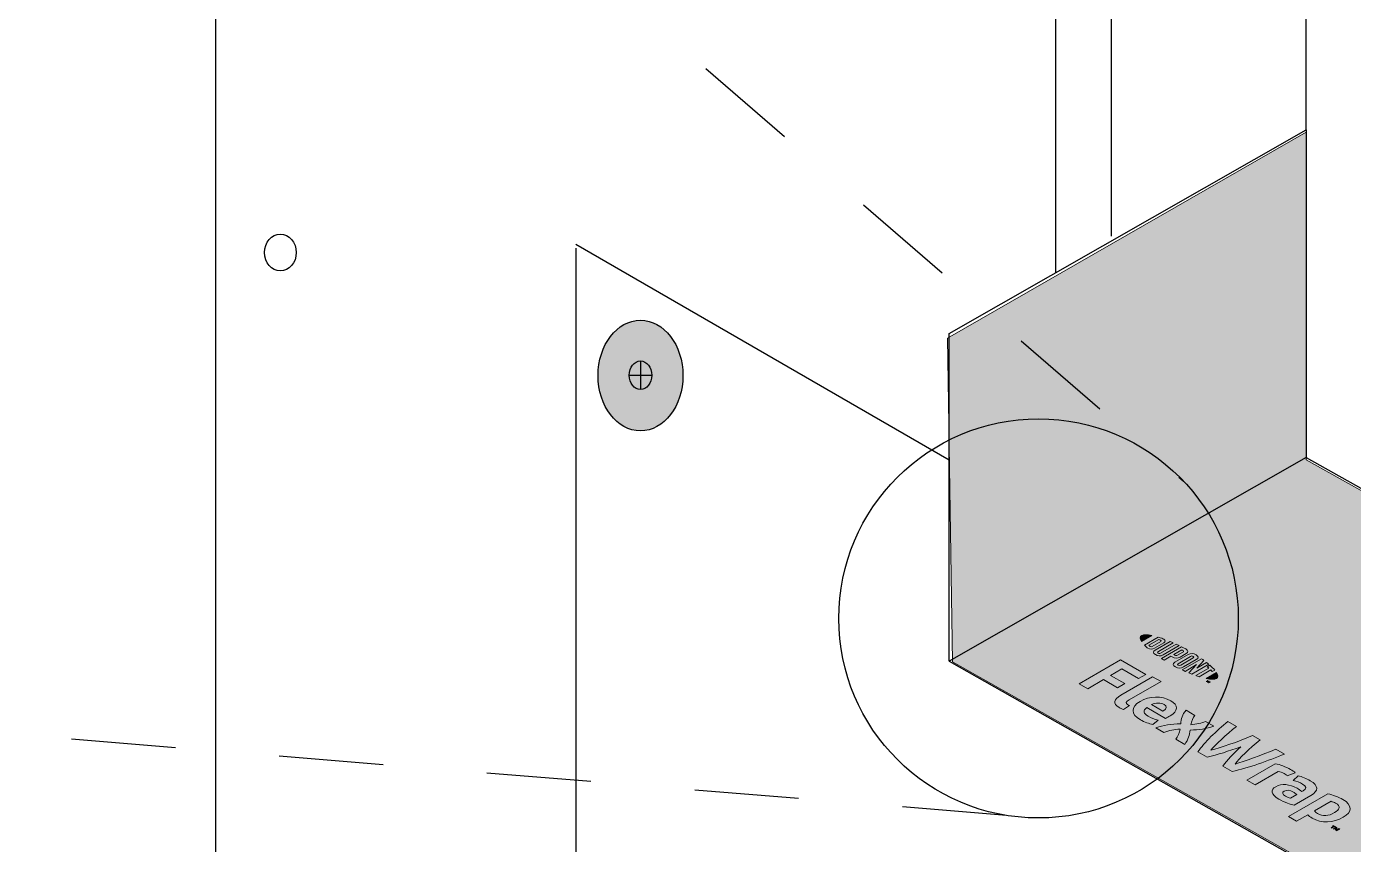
# Model space of a CAD drawing. Header units: inches. Extents: x -20.7 to 75.7, y -15.1 to 19.1.
# Drawn here: x -14.561 to -12.969, y -5.532 to -4.55 of the extents above; entities that cross this region are included whole.
import ezdxf

# ---------------------------------------------------------------- set-up
doc = ezdxf.new("R2010")
doc.units = ezdxf.units.IN
doc.header["$MEASUREMENT"] = 0
doc.linetypes.add('AI-Linetype-0', pattern=[0.250075, 0.125038, -0.125038])
doc.linetypes.add('AI-Linetype-1', pattern=[0.250075, 0.125038, -0.125038])
for name, color, linetype, lineweight in [('.ATI-HATCH', 7, 'Continuous', 0), ('G-ANNO-TTLB', 7, 'Continuous', 0), ('LOGOS', 7, 'Continuous', 0), ('TYVEK', 7, 'Continuous', 0)]:
    doc.layers.add(name, color=color, linetype=linetype, lineweight=lineweight)

# ---------------------------------------------------------------- blocks, each defined once
blk = doc.blocks.new('Block_42')
at = {"layer": 'TYVEK', "color": 252, "lineweight": 25, "true_color": 0x838484}
blk.add_ellipse((-14.2567, -4.8216), major_axis=(0, 0.0221), ratio=0.86328, dxfattribs=at)
blk = doc.blocks.new('Block_47')
at = {"layer": 'TYVEK', "color": 4, "lineweight": 25, "true_color": 0x00ffff}
blk.add_line((-13.9022, -4.8115), (-13.4544, -5.0705), dxfattribs=at)
blk = doc.blocks.new('Block_51')
at = {"layer": 'TYVEK', "color": 4, "lineweight": 25, "true_color": 0x00ffff}
blk.add_line((-13.0262, -5.0676), (-11.853, -5.7289), dxfattribs=at)
for points in [[(-13.0909, -5.0308)], [(-12.298, -5.4793)]]:
    blk.add_lwpolyline(points, dxfattribs=at)
blk = doc.blocks.new('Block_53')
at = {"layer": 'TYVEK', "color": 4, "lineweight": 25, "true_color": 0x00ffff}
blk.add_lwpolyline([(-13.4986, -5.1484)], dxfattribs=at)
blk = doc.blocks.new('Block_438')
at = {"layer": 'LOGOS', "true_color": 0x000000, "transparency": 33554687}
h = blk.add_hatch(color=18, dxfattribs=at)
h.dxf.hatch_style = 2
edge = h.paths.add_edge_path()
edge.add_spline(control_points=[(-13.2985, -5.3394), (-13.2985, -5.3394), (-13.2489, -5.3106), (-13.2489, -5.3106), (-13.2489, -5.3106), (-13.2184, -5.3281), (-13.2184, -5.3281), (-13.2184, -5.3281), (-13.2271, -5.3331), (-13.2271, -5.3331), (-13.2271, -5.3331), (-13.2473, -5.3215), (-13.2473, -5.3215), (-13.2473, -5.3215), (-13.2607, -5.3293), (-13.2607, -5.3293), (-13.2607, -5.3293), (-13.2437, -5.3391), (-13.2437, -5.3391), (-13.2437, -5.3391), (-13.2524, -5.3441), (-13.2524, -5.3441), (-13.2524, -5.3441), (-13.2694, -5.3343), (-13.2694, -5.3343), (-13.2694, -5.3343), (-13.2882, -5.3453), (-13.2882, -5.3453), (-13.2882, -5.3453), (-13.2985, -5.3394), (-13.2985, -5.3394)], knot_values=[0, 0, 0, 0, 1, 1, 1, 2, 2, 2, 3, 3, 3, 4, 4, 4, 5, 5, 5, 6, 6, 6, 7, 7, 7, 8, 8, 8, 9, 9, 9, 10, 10, 10, 10], degree=3, periodic=0)
h = blk.add_hatch(color=18, dxfattribs=at)
h.dxf.hatch_style = 2
edge = h.paths.add_edge_path()
edge.add_spline(control_points=[(-13.2383, -5.3588), (-13.2422, -5.361), (-13.2432, -5.3628), (-13.2404, -5.3644), (-13.2396, -5.3648), (-13.2389, -5.3652), (-13.2381, -5.3655), (-13.2381, -5.3655), (-13.2451, -5.3704), (-13.2451, -5.3704), (-13.2467, -5.3697), (-13.2492, -5.3686), (-13.2506, -5.3678), (-13.2589, -5.3631), (-13.2568, -5.3581), (-13.2483, -5.3532), (-13.2483, -5.3532), (-13.2105, -5.3312), (-13.2105, -5.3312), (-13.2105, -5.3312), (-13.2001, -5.3366), (-13.2001, -5.3366), (-13.2001, -5.3366), (-13.2383, -5.3588), (-13.2383, -5.3588)], knot_values=[0, 0, 0, 0, 1, 1, 1, 2, 2, 2, 3, 3, 3, 4, 4, 4, 5, 5, 5, 6, 6, 6, 7, 7, 7, 8, 8, 8, 8], degree=3, periodic=0)
h = blk.add_hatch(color=18, dxfattribs=at)
h.dxf.hatch_style = 2
edge = h.paths.add_edge_path()
edge.add_spline(control_points=[(-13.2116, -5.3644), (-13.2116, -5.3644), (-13.198, -5.3722), (-13.198, -5.3722), (-13.198, -5.3722), (-13.1972, -5.3717), (-13.1972, -5.3717), (-13.1932, -5.3694), (-13.1925, -5.3665), (-13.1964, -5.3642), (-13.2005, -5.3618), (-13.2061, -5.3619), (-13.2116, -5.3644)], knot_values=[0, 0, 0, 0, 1, 1, 1, 2, 2, 2, 3, 3, 3, 4, 4, 4, 4], degree=3, periodic=0)
edge = h.paths.add_edge_path()
edge.add_spline(control_points=[(-13.2099, -5.3884), (-13.2145, -5.3874), (-13.2201, -5.3853), (-13.2249, -5.3826), (-13.2364, -5.376), (-13.237, -5.3673), (-13.2252, -5.3605), (-13.214, -5.3539), (-13.1991, -5.3536), (-13.1886, -5.3597), (-13.1792, -5.365), (-13.1797, -5.3724), (-13.1892, -5.3779), (-13.1913, -5.3791), (-13.1933, -5.3801), (-13.1948, -5.3809), (-13.1948, -5.3809), (-13.2174, -5.3679), (-13.2174, -5.3679), (-13.2222, -5.3717), (-13.2213, -5.3751), (-13.2156, -5.3784), (-13.2121, -5.3804), (-13.208, -5.3819), (-13.2036, -5.3829), (-13.2036, -5.3829), (-13.2099, -5.3884), (-13.2099, -5.3884)], knot_values=[0, 0, 0, 0, 1, 1, 1, 2, 2, 2, 3, 3, 3, 4, 4, 4, 5, 5, 5, 6, 6, 6, 7, 7, 7, 8, 8, 8, 9, 9, 9, 9], degree=3, periodic=0)
h = blk.add_hatch(color=18, dxfattribs=at)
h.dxf.hatch_style = 2
edge = h.paths.add_edge_path()
edge.add_spline(control_points=[(-13.1766, -5.3874), (-13.1761, -5.3816), (-13.175, -5.3766), (-13.1701, -5.3712), (-13.1701, -5.3712), (-13.1595, -5.3774), (-13.1595, -5.3774), (-13.1618, -5.3797), (-13.1634, -5.3843), (-13.1643, -5.3885), (-13.1578, -5.3877), (-13.1513, -5.3866), (-13.1469, -5.3846), (-13.1469, -5.3846), (-13.1369, -5.3904), (-13.1369, -5.3904), (-13.1461, -5.3936), (-13.1544, -5.3948), (-13.1652, -5.3949), (-13.1658, -5.4011), (-13.1673, -5.406), (-13.1718, -5.4121), (-13.1718, -5.4121), (-13.1825, -5.406), (-13.1825, -5.406), (-13.18, -5.4028), (-13.1783, -5.3977), (-13.1774, -5.3937), (-13.184, -5.3944), (-13.1908, -5.3954), (-13.1969, -5.3977), (-13.1969, -5.3977), (-13.2064, -5.3922), (-13.2064, -5.3922), (-13.1973, -5.389), (-13.1882, -5.3876), (-13.1766, -5.3874)], knot_values=[0, 0, 0, 0, 1, 1, 1, 2, 2, 2, 3, 3, 3, 4, 4, 4, 5, 5, 5, 6, 6, 6, 7, 7, 7, 8, 8, 8, 9, 9, 9, 10, 10, 10, 11, 11, 11, 12, 12, 12, 12], degree=3, periodic=0)
h = blk.add_hatch(color=18, dxfattribs=at)
h.dxf.hatch_style = 2
edge = h.paths.add_edge_path()
edge.add_spline(control_points=[(-13.0623, -5.4177), (-13.0623, -5.4177), (-13.0519, -5.4237), (-13.0519, -5.4237), (-13.0711, -5.4317), (-13.0953, -5.4403), (-13.115, -5.4447), (-13.115, -5.4447), (-13.1262, -5.4383), (-13.1262, -5.4383), (-13.1208, -5.4311), (-13.1136, -5.4233), (-13.1046, -5.415), (-13.1189, -5.4202), (-13.1324, -5.4245), (-13.1448, -5.4276), (-13.1448, -5.4276), (-13.1561, -5.4211), (-13.1561, -5.4211), (-13.1482, -5.41), (-13.1338, -5.3957), (-13.1199, -5.3846), (-13.1199, -5.3846), (-13.1095, -5.3906), (-13.1095, -5.3906), (-13.1223, -5.4005), (-13.1351, -5.4126), (-13.1404, -5.4191), (-13.1291, -5.416), (-13.108, -5.4093), (-13.0904, -5.4015), (-13.0904, -5.4015), (-13.0813, -5.4068), (-13.0813, -5.4068), (-13.0946, -5.417), (-13.1063, -5.4291), (-13.1114, -5.4357), (-13.1003, -5.4326), (-13.0794, -5.4251), (-13.0623, -5.4177)], knot_values=[0, 0, 0, 0, 1, 1, 1, 2, 2, 2, 3, 3, 3, 4, 4, 4, 5, 5, 5, 6, 6, 6, 7, 7, 7, 8, 8, 8, 9, 9, 9, 10, 10, 10, 11, 11, 11, 12, 12, 12, 13, 13, 13, 13], degree=3, periodic=0)
h = blk.add_hatch(color=18, dxfattribs=at)
h.dxf.hatch_style = 2
edge = h.paths.add_edge_path()
edge.add_spline(control_points=[(-13.045, -5.4421), (-13.0425, -5.4436), (-13.0403, -5.4451), (-13.0392, -5.4461), (-13.0392, -5.4461), (-13.0487, -5.45), (-13.0487, -5.45), (-13.0495, -5.449), (-13.0508, -5.4481), (-13.0523, -5.4472), (-13.055, -5.4457), (-13.0573, -5.445), (-13.0595, -5.4445), (-13.0595, -5.4445), (-13.0872, -5.4606), (-13.0872, -5.4606), (-13.0872, -5.4606), (-13.0971, -5.455), (-13.0971, -5.455), (-13.0971, -5.455), (-13.0632, -5.4353), (-13.0632, -5.4353), (-13.0574, -5.4364), (-13.0502, -5.4391), (-13.045, -5.4421)], knot_values=[0, 0, 0, 0, 1, 1, 1, 2, 2, 2, 3, 3, 3, 4, 4, 4, 5, 5, 5, 6, 6, 6, 7, 7, 7, 8, 8, 8, 8], degree=3, periodic=0)
h = blk.add_hatch(color=18, dxfattribs=at)
h.dxf.hatch_style = 2
edge = h.paths.add_edge_path()
edge.add_spline(control_points=[(-13.045, -5.4766), (-13.045, -5.4766), (-13.0374, -5.4722), (-13.0374, -5.4722), (-13.0387, -5.4711), (-13.0402, -5.47), (-13.0419, -5.469), (-13.0452, -5.4671), (-13.0491, -5.4664), (-13.0524, -5.4683), (-13.0554, -5.47), (-13.0548, -5.4722), (-13.051, -5.4743), (-13.0489, -5.4756), (-13.0466, -5.4763), (-13.045, -5.4766)], knot_values=[0, 0, 0, 0, 1, 1, 1, 2, 2, 2, 3, 3, 3, 4, 4, 4, 5, 5, 5, 5], degree=3, periodic=0)
edge = h.paths.add_edge_path()
edge.add_spline(control_points=[(-13.059, -5.4778), (-13.0688, -5.4722), (-13.069, -5.4666), (-13.0626, -5.4629), (-13.0556, -5.4589), (-13.0457, -5.4598), (-13.037, -5.4647), (-13.035, -5.4658), (-13.0328, -5.4675), (-13.0313, -5.4687), (-13.0313, -5.4687), (-13.0296, -5.4677), (-13.0296, -5.4677), (-13.0252, -5.4652), (-13.0257, -5.4625), (-13.0305, -5.4598), (-13.0336, -5.458), (-13.0375, -5.4563), (-13.0416, -5.4554), (-13.0416, -5.4554), (-13.0357, -5.4499), (-13.0357, -5.4499), (-13.0314, -5.4509), (-13.0256, -5.4532), (-13.0212, -5.4557), (-13.0107, -5.4618), (-13.0111, -5.468), (-13.0206, -5.4735), (-13.0206, -5.4735), (-13.0403, -5.485), (-13.0403, -5.485), (-13.0447, -5.4842), (-13.0519, -5.4819), (-13.059, -5.4778)], knot_values=[0, 0, 0, 0, 1, 1, 1, 2, 2, 2, 3, 3, 3, 4, 4, 4, 5, 5, 5, 6, 6, 6, 7, 7, 7, 8, 8, 8, 9, 9, 9, 10, 10, 10, 11, 11, 11, 11], degree=3, periodic=0)
h = blk.add_hatch(color=18, dxfattribs=at)
h.dxf.hatch_style = 2
edge = h.paths.add_edge_path()
edge.add_spline(control_points=[(-13.0124, -5.4953), (-13.0061, -5.4989), (-12.9994, -5.4983), (-12.9921, -5.4941), (-12.9857, -5.4904), (-12.9842, -5.4864), (-12.9907, -5.4826), (-12.9925, -5.4816), (-12.9941, -5.4811), (-12.9962, -5.4805), (-12.9962, -5.4805), (-13.016, -5.4921), (-13.016, -5.4921), (-13.0152, -5.4932), (-13.0145, -5.4941), (-13.0124, -5.4953)], knot_values=[0, 0, 0, 0, 1, 1, 1, 2, 2, 2, 3, 3, 3, 4, 4, 4, 5, 5, 5, 5], degree=3, periodic=0)
edge = h.paths.add_edge_path()
edge.add_spline(control_points=[(-13.0189, -5.5007), (-13.0214, -5.4992), (-13.0229, -5.4981), (-13.024, -5.4967), (-13.024, -5.4967), (-13.0375, -5.5045), (-13.0375, -5.5045), (-13.0375, -5.5045), (-13.0473, -5.4989), (-13.0473, -5.4989), (-13.0473, -5.4989), (-13, -5.4715), (-13, -5.4715), (-12.9941, -5.4727), (-12.9872, -5.4753), (-12.9821, -5.4782), (-12.9704, -5.485), (-12.9705, -5.4931), (-12.9818, -5.4997), (-12.9934, -5.5064), (-13.0078, -5.5071), (-13.0189, -5.5007)], knot_values=[0, 0, 0, 0, 1, 1, 1, 2, 2, 2, 3, 3, 3, 4, 4, 4, 5, 5, 5, 6, 6, 6, 7, 7, 7, 7], degree=3, periodic=0)
h = blk.add_hatch(color=18, dxfattribs=at)
h.dxf.hatch_style = 2
edge = h.paths.add_edge_path()
edge.add_spline(control_points=[(-12.9891, -5.512), (-12.9896, -5.5127), (-12.9899, -5.5133), (-12.9901, -5.5139), (-12.989, -5.5138), (-12.9881, -5.5136), (-12.9869, -5.5133), (-12.9869, -5.5133), (-12.9858, -5.5139), (-12.9858, -5.5139), (-12.9858, -5.5139), (-12.9895, -5.516), (-12.9895, -5.516), (-12.9895, -5.516), (-12.9904, -5.5155), (-12.9904, -5.5155), (-12.9904, -5.5155), (-12.9887, -5.5145), (-12.9887, -5.5145), (-12.9887, -5.5145), (-12.9881, -5.5142), (-12.9881, -5.5142), (-12.9889, -5.5144), (-12.9899, -5.5145), (-12.9906, -5.5146), (-12.9906, -5.5146), (-12.9913, -5.5142), (-12.9913, -5.5142), (-12.9911, -5.5138), (-12.9909, -5.5132), (-12.9906, -5.5127), (-12.9906, -5.5127), (-12.9912, -5.5131), (-12.9912, -5.5131), (-12.9912, -5.5131), (-12.9929, -5.5141), (-12.9929, -5.5141), (-12.9929, -5.5141), (-12.9938, -5.5136), (-12.9938, -5.5136), (-12.9938, -5.5136), (-12.9901, -5.5114), (-12.9901, -5.5114), (-12.9901, -5.5114), (-12.9891, -5.512), (-12.9891, -5.512)], knot_values=[0, 0, 0, 0, 1, 1, 1, 2, 2, 2, 3, 3, 3, 4, 4, 4, 5, 5, 5, 6, 6, 6, 7, 7, 7, 8, 8, 8, 9, 9, 9, 10, 10, 10, 11, 11, 11, 12, 12, 12, 13, 13, 13, 14, 14, 14, 15, 15, 15, 15], degree=3, periodic=0)
edge = h.paths.add_edge_path()
edge.add_spline(control_points=[(-12.9933, -5.5105), (-12.9933, -5.5105), (-12.9943, -5.51), (-12.9943, -5.51), (-12.9943, -5.51), (-12.9935, -5.5095), (-12.9935, -5.5095), (-12.9935, -5.5095), (-12.9905, -5.5112), (-12.9905, -5.5112), (-12.9905, -5.5112), (-12.9913, -5.5117), (-12.9913, -5.5117), (-12.9913, -5.5117), (-12.9923, -5.5111), (-12.9923, -5.5111), (-12.9923, -5.5111), (-12.9952, -5.5128), (-12.9952, -5.5128), (-12.9952, -5.5128), (-12.9962, -5.5122), (-12.9962, -5.5122), (-12.9962, -5.5122), (-12.9933, -5.5105), (-12.9933, -5.5105)], knot_values=[0, 0, 0, 0, 1, 1, 1, 2, 2, 2, 3, 3, 3, 4, 4, 4, 5, 5, 5, 6, 6, 6, 7, 7, 7, 8, 8, 8, 8], degree=3, periodic=0)
at = {"layer": 'LOGOS'}
for points, knots in [([(-13.2985, -5.3394), (-13.2985, -5.3394), (-13.2489, -5.3106), (-13.2489, -5.3106), (-13.2489, -5.3106), (-13.2184, -5.3281), (-13.2184, -5.3281), (-13.2184, -5.3281), (-13.2271, -5.3331), (-13.2271, -5.3331), (-13.2271, -5.3331), (-13.2473, -5.3215), (-13.2473, -5.3215), (-13.2473, -5.3215), (-13.2607, -5.3293), (-13.2607, -5.3293), (-13.2607, -5.3293), (-13.2437, -5.3391), (-13.2437, -5.3391), (-13.2437, -5.3391), (-13.2524, -5.3441), (-13.2524, -5.3441), (-13.2524, -5.3441), (-13.2694, -5.3343), (-13.2694, -5.3343), (-13.2694, -5.3343), (-13.2882, -5.3453), (-13.2882, -5.3453), (-13.2882, -5.3453), (-13.2985, -5.3394), (-13.2985, -5.3394)], [0, 0, 0, 0, 1, 1, 1, 2, 2, 2, 3, 3, 3, 4, 4, 4, 5, 5, 5, 6, 6, 6, 7, 7, 7, 8, 8, 8, 9, 9, 9, 10, 10, 10, 10]), ([(-13.2383, -5.3588), (-13.2422, -5.361), (-13.2432, -5.3628), (-13.2404, -5.3644), (-13.2396, -5.3648), (-13.2389, -5.3652), (-13.2381, -5.3655), (-13.2381, -5.3655), (-13.2451, -5.3704), (-13.2451, -5.3704), (-13.2467, -5.3697), (-13.2492, -5.3686), (-13.2506, -5.3678), (-13.2589, -5.3631), (-13.2568, -5.3581), (-13.2483, -5.3532), (-13.2483, -5.3532), (-13.2105, -5.3312), (-13.2105, -5.3312), (-13.2105, -5.3312), (-13.2001, -5.3366), (-13.2001, -5.3366), (-13.2001, -5.3366), (-13.2383, -5.3588), (-13.2383, -5.3588)], [0, 0, 0, 0, 1, 1, 1, 2, 2, 2, 3, 3, 3, 4, 4, 4, 5, 5, 5, 6, 6, 6, 7, 7, 7, 8, 8, 8, 8]), ([(-13.2099, -5.3884), (-13.2145, -5.3874), (-13.2201, -5.3853), (-13.2249, -5.3826), (-13.2364, -5.376), (-13.237, -5.3673), (-13.2252, -5.3605), (-13.214, -5.3539), (-13.1991, -5.3536), (-13.1886, -5.3597), (-13.1792, -5.365), (-13.1797, -5.3724), (-13.1892, -5.3779), (-13.1913, -5.3791), (-13.1933, -5.3801), (-13.1948, -5.3809), (-13.1948, -5.3809), (-13.2174, -5.3679), (-13.2174, -5.3679), (-13.2222, -5.3717), (-13.2213, -5.3751), (-13.2156, -5.3784), (-13.2121, -5.3804), (-13.208, -5.3819), (-13.2036, -5.3829), (-13.2036, -5.3829), (-13.2099, -5.3884), (-13.2099, -5.3884)], [0, 0, 0, 0, 1, 1, 1, 2, 2, 2, 3, 3, 3, 4, 4, 4, 5, 5, 5, 6, 6, 6, 7, 7, 7, 8, 8, 8, 9, 9, 9, 9]), ([(-13.2116, -5.3644), (-13.2116, -5.3644), (-13.198, -5.3722), (-13.198, -5.3722), (-13.198, -5.3722), (-13.1972, -5.3717), (-13.1972, -5.3717), (-13.1932, -5.3694), (-13.1925, -5.3665), (-13.1964, -5.3642), (-13.2005, -5.3618), (-13.2061, -5.3619), (-13.2116, -5.3644)], [0, 0, 0, 0, 1, 1, 1, 2, 2, 2, 3, 3, 3, 4, 4, 4, 4]), ([(-13.1766, -5.3874), (-13.1761, -5.3816), (-13.175, -5.3766), (-13.1701, -5.3712), (-13.1701, -5.3712), (-13.1595, -5.3774), (-13.1595, -5.3774), (-13.1618, -5.3797), (-13.1634, -5.3843), (-13.1643, -5.3885), (-13.1578, -5.3877), (-13.1513, -5.3866), (-13.1469, -5.3846), (-13.1469, -5.3846), (-13.1369, -5.3904), (-13.1369, -5.3904), (-13.1461, -5.3936), (-13.1544, -5.3948), (-13.1652, -5.3949), (-13.1658, -5.4011), (-13.1673, -5.406), (-13.1718, -5.4121), (-13.1718, -5.4121), (-13.1825, -5.406), (-13.1825, -5.406), (-13.18, -5.4028), (-13.1783, -5.3977), (-13.1774, -5.3937), (-13.184, -5.3944), (-13.1908, -5.3954), (-13.1969, -5.3977), (-13.1969, -5.3977), (-13.2064, -5.3922), (-13.2064, -5.3922), (-13.1973, -5.389), (-13.1882, -5.3876), (-13.1766, -5.3874)], [0, 0, 0, 0, 1, 1, 1, 2, 2, 2, 3, 3, 3, 4, 4, 4, 5, 5, 5, 6, 6, 6, 7, 7, 7, 8, 8, 8, 9, 9, 9, 10, 10, 10, 11, 11, 11, 12, 12, 12, 12]), ([(-13.0623, -5.4177), (-13.0623, -5.4177), (-13.0519, -5.4237), (-13.0519, -5.4237), (-13.0711, -5.4317), (-13.0953, -5.4403), (-13.115, -5.4447), (-13.115, -5.4447), (-13.1262, -5.4383), (-13.1262, -5.4383), (-13.1208, -5.4311), (-13.1136, -5.4233), (-13.1046, -5.415), (-13.1189, -5.4202), (-13.1324, -5.4245), (-13.1448, -5.4276), (-13.1448, -5.4276), (-13.1561, -5.4211), (-13.1561, -5.4211), (-13.1482, -5.41), (-13.1338, -5.3957), (-13.1199, -5.3846), (-13.1199, -5.3846), (-13.1095, -5.3906), (-13.1095, -5.3906), (-13.1223, -5.4005), (-13.1351, -5.4126), (-13.1404, -5.4191), (-13.1291, -5.416), (-13.108, -5.4093), (-13.0904, -5.4015), (-13.0904, -5.4015), (-13.0813, -5.4068), (-13.0813, -5.4068), (-13.0946, -5.417), (-13.1063, -5.4291), (-13.1114, -5.4357), (-13.1003, -5.4326), (-13.0794, -5.4251), (-13.0623, -5.4177)], [0, 0, 0, 0, 1, 1, 1, 2, 2, 2, 3, 3, 3, 4, 4, 4, 5, 5, 5, 6, 6, 6, 7, 7, 7, 8, 8, 8, 9, 9, 9, 10, 10, 10, 11, 11, 11, 12, 12, 12, 13, 13, 13, 13]), ([(-13.045, -5.4421), (-13.0425, -5.4436), (-13.0403, -5.4451), (-13.0392, -5.4461), (-13.0392, -5.4461), (-13.0487, -5.45), (-13.0487, -5.45), (-13.0495, -5.449), (-13.0508, -5.4481), (-13.0523, -5.4472), (-13.055, -5.4457), (-13.0573, -5.445), (-13.0595, -5.4445), (-13.0595, -5.4445), (-13.0872, -5.4606), (-13.0872, -5.4606), (-13.0872, -5.4606), (-13.0971, -5.455), (-13.0971, -5.455), (-13.0971, -5.455), (-13.0632, -5.4353), (-13.0632, -5.4353), (-13.0574, -5.4364), (-13.0502, -5.4391), (-13.045, -5.4421)], [0, 0, 0, 0, 1, 1, 1, 2, 2, 2, 3, 3, 3, 4, 4, 4, 5, 5, 5, 6, 6, 6, 7, 7, 7, 8, 8, 8, 8]), ([(-13.059, -5.4778), (-13.0688, -5.4722), (-13.069, -5.4666), (-13.0626, -5.4629), (-13.0556, -5.4589), (-13.0457, -5.4598), (-13.037, -5.4647), (-13.035, -5.4658), (-13.0328, -5.4675), (-13.0313, -5.4687), (-13.0313, -5.4687), (-13.0296, -5.4677), (-13.0296, -5.4677), (-13.0252, -5.4652), (-13.0257, -5.4625), (-13.0305, -5.4598), (-13.0336, -5.458), (-13.0375, -5.4563), (-13.0416, -5.4554), (-13.0416, -5.4554), (-13.0357, -5.4499), (-13.0357, -5.4499), (-13.0314, -5.4509), (-13.0256, -5.4532), (-13.0212, -5.4557), (-13.0107, -5.4618), (-13.0111, -5.468), (-13.0206, -5.4735), (-13.0206, -5.4735), (-13.0403, -5.485), (-13.0403, -5.485), (-13.0447, -5.4842), (-13.0519, -5.4819), (-13.059, -5.4778)], [0, 0, 0, 0, 1, 1, 1, 2, 2, 2, 3, 3, 3, 4, 4, 4, 5, 5, 5, 6, 6, 6, 7, 7, 7, 8, 8, 8, 9, 9, 9, 10, 10, 10, 11, 11, 11, 11]), ([(-13.045, -5.4766), (-13.045, -5.4766), (-13.0374, -5.4722), (-13.0374, -5.4722), (-13.0387, -5.4711), (-13.0402, -5.47), (-13.0419, -5.469), (-13.0452, -5.4671), (-13.0491, -5.4664), (-13.0524, -5.4683), (-13.0554, -5.47), (-13.0548, -5.4722), (-13.051, -5.4743), (-13.0489, -5.4756), (-13.0466, -5.4763), (-13.045, -5.4766)], [0, 0, 0, 0, 1, 1, 1, 2, 2, 2, 3, 3, 3, 4, 4, 4, 5, 5, 5, 5]), ([(-13.0189, -5.5007), (-13.0214, -5.4992), (-13.0229, -5.4981), (-13.024, -5.4967), (-13.024, -5.4967), (-13.0375, -5.5045), (-13.0375, -5.5045), (-13.0375, -5.5045), (-13.0473, -5.4989), (-13.0473, -5.4989), (-13.0473, -5.4989), (-13, -5.4715), (-13, -5.4715), (-12.9941, -5.4727), (-12.9872, -5.4753), (-12.9821, -5.4782), (-12.9704, -5.485), (-12.9705, -5.4931), (-12.9818, -5.4997), (-12.9934, -5.5064), (-13.0078, -5.5071), (-13.0189, -5.5007)], [0, 0, 0, 0, 1, 1, 1, 2, 2, 2, 3, 3, 3, 4, 4, 4, 5, 5, 5, 6, 6, 6, 7, 7, 7, 7]), ([(-13.0124, -5.4953), (-13.0061, -5.4989), (-12.9994, -5.4983), (-12.9921, -5.4941), (-12.9857, -5.4904), (-12.9842, -5.4864), (-12.9907, -5.4826), (-12.9925, -5.4816), (-12.9941, -5.4811), (-12.9962, -5.4805), (-12.9962, -5.4805), (-13.016, -5.4921), (-13.016, -5.4921), (-13.0152, -5.4932), (-13.0145, -5.4941), (-13.0124, -5.4953)], [0, 0, 0, 0, 1, 1, 1, 2, 2, 2, 3, 3, 3, 4, 4, 4, 5, 5, 5, 5]), ([(-12.9933, -5.5105), (-12.9933, -5.5105), (-12.9943, -5.51), (-12.9943, -5.51), (-12.9943, -5.51), (-12.9935, -5.5095), (-12.9935, -5.5095), (-12.9935, -5.5095), (-12.9905, -5.5112), (-12.9905, -5.5112), (-12.9905, -5.5112), (-12.9913, -5.5117), (-12.9913, -5.5117), (-12.9913, -5.5117), (-12.9923, -5.5111), (-12.9923, -5.5111), (-12.9923, -5.5111), (-12.9952, -5.5128), (-12.9952, -5.5128), (-12.9952, -5.5128), (-12.9962, -5.5122), (-12.9962, -5.5122), (-12.9962, -5.5122), (-12.9933, -5.5105), (-12.9933, -5.5105)], [0, 0, 0, 0, 1, 1, 1, 2, 2, 2, 3, 3, 3, 4, 4, 4, 5, 5, 5, 6, 6, 6, 7, 7, 7, 8, 8, 8, 8]), ([(-12.9891, -5.512), (-12.9896, -5.5127), (-12.9899, -5.5133), (-12.9901, -5.5139), (-12.989, -5.5138), (-12.9881, -5.5136), (-12.9869, -5.5133), (-12.9869, -5.5133), (-12.9858, -5.5139), (-12.9858, -5.5139), (-12.9858, -5.5139), (-12.9895, -5.516), (-12.9895, -5.516), (-12.9895, -5.516), (-12.9904, -5.5155), (-12.9904, -5.5155), (-12.9904, -5.5155), (-12.9887, -5.5145), (-12.9887, -5.5145), (-12.9887, -5.5145), (-12.9881, -5.5142), (-12.9881, -5.5142), (-12.9889, -5.5144), (-12.9899, -5.5145), (-12.9906, -5.5146), (-12.9906, -5.5146), (-12.9913, -5.5142), (-12.9913, -5.5142), (-12.9911, -5.5138), (-12.9909, -5.5132), (-12.9906, -5.5127), (-12.9906, -5.5127), (-12.9912, -5.5131), (-12.9912, -5.5131), (-12.9912, -5.5131), (-12.9929, -5.5141), (-12.9929, -5.5141), (-12.9929, -5.5141), (-12.9938, -5.5136), (-12.9938, -5.5136), (-12.9938, -5.5136), (-12.9901, -5.5114), (-12.9901, -5.5114), (-12.9901, -5.5114), (-12.9891, -5.512), (-12.9891, -5.512)], [0, 0, 0, 0, 1, 1, 1, 2, 2, 2, 3, 3, 3, 4, 4, 4, 5, 5, 5, 6, 6, 6, 7, 7, 7, 8, 8, 8, 9, 9, 9, 10, 10, 10, 11, 11, 11, 12, 12, 12, 13, 13, 13, 14, 14, 14, 15, 15, 15, 15])]:
    blk.add_open_spline(points, degree=3, knots=knots, dxfattribs=at)
blk = doc.blocks.new('Block_439')
at = {"layer": 'LOGOS', "true_color": 0x000000, "transparency": 33554687}
h = blk.add_hatch(color=18, dxfattribs=at)
h.dxf.hatch_style = 2
edge = h.paths.add_edge_path()
edge.add_spline(control_points=[(-13.2234, -5.2814), (-13.2257, -5.2828), (-13.2256, -5.2853), (-13.2235, -5.2886), (-13.2235, -5.2886), (-13.2111, -5.2813), (-13.2111, -5.2813), (-13.2168, -5.2802), (-13.2212, -5.2801), (-13.2234, -5.2814)], knot_values=[0, 0, 0, 0, 1, 1, 1, 2, 2, 2, 3, 3, 3, 3], degree=3, periodic=0)
h = blk.add_hatch(color=18, dxfattribs=at)
h.dxf.hatch_style = 2
edge = h.paths.add_edge_path()
edge.add_spline(control_points=[(-13.2107, -5.2946), (-13.2116, -5.2952), (-13.2125, -5.295), (-13.2132, -5.2946), (-13.2138, -5.2943), (-13.2144, -5.2937), (-13.2149, -5.2932), (-13.2149, -5.2932), (-13.203, -5.2863), (-13.203, -5.2863), (-13.2021, -5.2866), (-13.2011, -5.287), (-13.2006, -5.2873), (-13.1999, -5.2877), (-13.1996, -5.2882), (-13.2006, -5.2888), (-13.2006, -5.2888), (-13.2107, -5.2946), (-13.2107, -5.2946)], knot_values=[0, 0, 0, 0, 1, 1, 1, 2, 2, 2, 3, 3, 3, 4, 4, 4, 5, 5, 5, 6, 6, 6, 6], degree=3, periodic=0)
edge = h.paths.add_edge_path()
edge.add_spline(control_points=[(-13.197, -5.2857), (-13.1981, -5.2851), (-13.2, -5.2844), (-13.2037, -5.2833), (-13.2037, -5.2833), (-13.2202, -5.2929), (-13.2202, -5.2929), (-13.2184, -5.2947), (-13.217, -5.2961), (-13.2159, -5.2967), (-13.2134, -5.2981), (-13.2104, -5.2981), (-13.208, -5.2966), (-13.208, -5.2966), (-13.197, -5.2903), (-13.197, -5.2903), (-13.1946, -5.2889), (-13.1945, -5.2872), (-13.197, -5.2857)], knot_values=[0, 0, 0, 0, 1, 1, 1, 2, 2, 2, 3, 3, 3, 4, 4, 4, 5, 5, 5, 6, 6, 6, 6], degree=3, periodic=0)
h = blk.add_hatch(color=18, dxfattribs=at)
h.dxf.hatch_style = 2
edge = h.paths.add_edge_path()
edge.add_spline(control_points=[(-13.2008, -5.3025), (-13.2017, -5.3031), (-13.2027, -5.3033), (-13.2037, -5.3025), (-13.2048, -5.3017), (-13.2046, -5.3013), (-13.2034, -5.3006), (-13.2034, -5.3006), (-13.1855, -5.2902), (-13.1855, -5.2902), (-13.1864, -5.2898), (-13.1883, -5.2889), (-13.1892, -5.2885), (-13.1892, -5.2885), (-13.2074, -5.2991), (-13.2074, -5.2991), (-13.2103, -5.3008), (-13.21, -5.3022), (-13.207, -5.3044), (-13.2043, -5.3064), (-13.2008, -5.3065), (-13.1976, -5.3047), (-13.1976, -5.3047), (-13.1784, -5.2935), (-13.1784, -5.2935), (-13.1791, -5.2932), (-13.1814, -5.2921), (-13.1821, -5.2917), (-13.1821, -5.2917), (-13.2008, -5.3025), (-13.2008, -5.3025)], knot_values=[0, 0, 0, 0, 1, 1, 1, 2, 2, 2, 3, 3, 3, 4, 4, 4, 5, 5, 5, 6, 6, 6, 7, 7, 7, 8, 8, 8, 9, 9, 9, 10, 10, 10, 10], degree=3, periodic=0)
h = blk.add_hatch(color=18, dxfattribs=at)
h.dxf.hatch_style = 2
edge = h.paths.add_edge_path()
edge.add_spline(control_points=[(-13.1804, -5.3051), (-13.1814, -5.3057), (-13.1823, -5.3058), (-13.1837, -5.305), (-13.1837, -5.305), (-13.1849, -5.3043), (-13.1849, -5.3043), (-13.1849, -5.3043), (-13.1754, -5.2988), (-13.1754, -5.2988), (-13.1748, -5.2991), (-13.1745, -5.2993), (-13.1742, -5.2994), (-13.1727, -5.3003), (-13.173, -5.3008), (-13.174, -5.3014), (-13.174, -5.3014), (-13.1804, -5.3051), (-13.1804, -5.3051)], knot_values=[0, 0, 0, 0, 1, 1, 1, 2, 2, 2, 3, 3, 3, 4, 4, 4, 5, 5, 5, 6, 6, 6, 6], degree=3, periodic=0)
edge = h.paths.add_edge_path()
edge.add_spline(control_points=[(-13.1706, -5.2976), (-13.1712, -5.2973), (-13.1735, -5.296), (-13.1756, -5.295), (-13.1756, -5.295), (-13.1998, -5.309), (-13.1998, -5.309), (-13.1991, -5.3094), (-13.1974, -5.3105), (-13.1965, -5.3111), (-13.1965, -5.3111), (-13.1883, -5.3063), (-13.1883, -5.3063), (-13.1883, -5.3063), (-13.1869, -5.3071), (-13.1869, -5.3071), (-13.1833, -5.3091), (-13.1803, -5.309), (-13.1772, -5.3073), (-13.1772, -5.3073), (-13.1701, -5.3031), (-13.1701, -5.3031), (-13.1671, -5.3014), (-13.1672, -5.2995), (-13.1706, -5.2976)], knot_values=[0, 0, 0, 0, 1, 1, 1, 2, 2, 2, 3, 3, 3, 4, 4, 4, 5, 5, 5, 6, 6, 6, 7, 7, 7, 8, 8, 8, 8], degree=3, periodic=0)
h = blk.add_hatch(color=18, dxfattribs=at)
h.dxf.hatch_style = 2
edge = h.paths.add_edge_path()
edge.add_spline(control_points=[(-13.1766, -5.3171), (-13.1776, -5.3176), (-13.1784, -5.3177), (-13.1796, -5.317), (-13.1809, -5.3163), (-13.1807, -5.3158), (-13.1797, -5.3153), (-13.1797, -5.3153), (-13.1647, -5.3065), (-13.1647, -5.3065), (-13.1637, -5.3059), (-13.1628, -5.3058), (-13.1616, -5.3065), (-13.1604, -5.3073), (-13.1606, -5.3077), (-13.1615, -5.3083), (-13.1615, -5.3083), (-13.1766, -5.3171), (-13.1766, -5.3171)], knot_values=[0, 0, 0, 0, 1, 1, 1, 2, 2, 2, 3, 3, 3, 4, 4, 4, 5, 5, 5, 6, 6, 6, 6], degree=3, periodic=0)
edge = h.paths.add_edge_path()
edge.add_spline(control_points=[(-13.1582, -5.3046), (-13.1612, -5.3027), (-13.1645, -5.3024), (-13.1677, -5.3042), (-13.1677, -5.3042), (-13.1835, -5.3134), (-13.1835, -5.3134), (-13.1868, -5.3154), (-13.1865, -5.3172), (-13.183, -5.319), (-13.1796, -5.3208), (-13.1766, -5.3211), (-13.1731, -5.319), (-13.1731, -5.319), (-13.158, -5.3102), (-13.158, -5.3102), (-13.1546, -5.3083), (-13.1549, -5.3067), (-13.1582, -5.3046)], knot_values=[0, 0, 0, 0, 1, 1, 1, 2, 2, 2, 3, 3, 3, 4, 4, 4, 5, 5, 5, 6, 6, 6, 6], degree=3, periodic=0)
h = blk.add_hatch(color=18, dxfattribs=at)
h.dxf.hatch_style = 2
edge = h.paths.add_edge_path()
edge.add_spline(control_points=[(-13.1571, -5.3207), (-13.1571, -5.3207), (-13.1487, -5.3114), (-13.1487, -5.3114), (-13.1496, -5.3107), (-13.1507, -5.3099), (-13.1515, -5.3093), (-13.1515, -5.3093), (-13.1747, -5.3228), (-13.1747, -5.3228), (-13.174, -5.3232), (-13.1721, -5.324), (-13.1711, -5.3245), (-13.1711, -5.3245), (-13.1577, -5.3164), (-13.1577, -5.3164), (-13.1577, -5.3164), (-13.1668, -5.3263), (-13.1668, -5.3263), (-13.1658, -5.3267), (-13.1643, -5.3273), (-13.1634, -5.3277), (-13.1634, -5.3277), (-13.143, -5.3159), (-13.143, -5.3159), (-13.1437, -5.3153), (-13.145, -5.3142), (-13.1456, -5.3138), (-13.1456, -5.3138), (-13.1571, -5.3207), (-13.1571, -5.3207)], knot_values=[0, 0, 0, 0, 1, 1, 1, 2, 2, 2, 3, 3, 3, 4, 4, 4, 5, 5, 5, 6, 6, 6, 7, 7, 7, 8, 8, 8, 9, 9, 9, 10, 10, 10, 10], degree=3, periodic=0)
h = blk.add_hatch(color=18, dxfattribs=at)
h.dxf.hatch_style = 2
edge = h.paths.add_edge_path()
edge.add_spline(control_points=[(-13.1448, -5.3189), (-13.1441, -5.3195), (-13.1435, -5.3201), (-13.1428, -5.3206), (-13.1428, -5.3206), (-13.1583, -5.3296), (-13.1583, -5.3296), (-13.1573, -5.3299), (-13.1556, -5.3305), (-13.1544, -5.3309), (-13.1544, -5.3309), (-13.1405, -5.3228), (-13.1405, -5.3228), (-13.1398, -5.3235), (-13.1392, -5.3241), (-13.1387, -5.3247), (-13.1387, -5.3247), (-13.1357, -5.3229), (-13.1357, -5.3229), (-13.1373, -5.321), (-13.1392, -5.3192), (-13.1416, -5.317), (-13.1416, -5.317), (-13.1448, -5.3189), (-13.1448, -5.3189)], knot_values=[0, 0, 0, 0, 1, 1, 1, 2, 2, 2, 3, 3, 3, 4, 4, 4, 5, 5, 5, 6, 6, 6, 7, 7, 7, 8, 8, 8, 8], degree=3, periodic=0)
h = blk.add_hatch(color=18, dxfattribs=at)
h.dxf.hatch_style = 2
edge = h.paths.add_edge_path()
edge.add_spline(control_points=[(-13.1336, -5.333), (-13.1358, -5.3343), (-13.1402, -5.3343), (-13.146, -5.3331), (-13.146, -5.3331), (-13.1335, -5.3259), (-13.1335, -5.3259), (-13.1314, -5.3292), (-13.1313, -5.3317), (-13.1336, -5.333)], knot_values=[0, 0, 0, 0, 1, 1, 1, 2, 2, 2, 3, 3, 3, 3], degree=3, periodic=0)
h = blk.add_hatch(color=18, dxfattribs=at)
h.dxf.hatch_style = 2
edge = h.paths.add_edge_path()
edge.add_spline(control_points=[(-13.1429, -5.3363), (-13.1429, -5.3363), (-13.1425, -5.3365), (-13.1425, -5.3365), (-13.1425, -5.3365), (-13.1428, -5.3373), (-13.1428, -5.3373), (-13.1428, -5.3373), (-13.1414, -5.3372), (-13.1414, -5.3372), (-13.1414, -5.3372), (-13.1411, -5.3374), (-13.1411, -5.3374), (-13.1411, -5.3374), (-13.1429, -5.3384), (-13.1429, -5.3384), (-13.1429, -5.3384), (-13.1432, -5.3382), (-13.1432, -5.3382), (-13.1432, -5.3382), (-13.1419, -5.3375), (-13.1419, -5.3375), (-13.1419, -5.3375), (-13.1433, -5.3376), (-13.1433, -5.3376), (-13.1433, -5.3376), (-13.1434, -5.3376), (-13.1434, -5.3376), (-13.1434, -5.3376), (-13.1431, -5.3368), (-13.1431, -5.3368), (-13.1431, -5.3368), (-13.1443, -5.3376), (-13.1443, -5.3376), (-13.1443, -5.3376), (-13.1447, -5.3374), (-13.1447, -5.3374), (-13.1447, -5.3374), (-13.1429, -5.3363), (-13.1429, -5.3363)], knot_values=[0, 0, 0, 0, 1, 1, 1, 2, 2, 2, 3, 3, 3, 4, 4, 4, 5, 5, 5, 6, 6, 6, 7, 7, 7, 8, 8, 8, 9, 9, 9, 10, 10, 10, 11, 11, 11, 12, 12, 12, 13, 13, 13, 13], degree=3, periodic=0)
edge = h.paths.add_edge_path()
edge.add_spline(control_points=[(-13.1445, -5.3358), (-13.1445, -5.3358), (-13.145, -5.3354), (-13.145, -5.3354), (-13.145, -5.3354), (-13.1447, -5.3353), (-13.1447, -5.3353), (-13.1447, -5.3353), (-13.1433, -5.3361), (-13.1433, -5.3361), (-13.1433, -5.3361), (-13.1436, -5.3363), (-13.1436, -5.3363), (-13.1436, -5.3363), (-13.1441, -5.336), (-13.1441, -5.336), (-13.1441, -5.336), (-13.1456, -5.3368), (-13.1456, -5.3368), (-13.1456, -5.3368), (-13.146, -5.3366), (-13.146, -5.3366), (-13.146, -5.3366), (-13.1445, -5.3358), (-13.1445, -5.3358)], knot_values=[0, 0, 0, 0, 1, 1, 1, 2, 2, 2, 3, 3, 3, 4, 4, 4, 5, 5, 5, 6, 6, 6, 7, 7, 7, 8, 8, 8, 8], degree=3, periodic=0)
at = {"layer": 'LOGOS'}
for points, knots in [([(-13.2234, -5.2814), (-13.2257, -5.2828), (-13.2256, -5.2853), (-13.2235, -5.2886), (-13.2235, -5.2886), (-13.2111, -5.2813), (-13.2111, -5.2813), (-13.2168, -5.2802), (-13.2212, -5.2801), (-13.2234, -5.2814)], [0, 0, 0, 0, 1, 1, 1, 2, 2, 2, 3, 3, 3, 3]), ([(-13.197, -5.2857), (-13.1981, -5.2851), (-13.2, -5.2844), (-13.2037, -5.2833), (-13.2037, -5.2833), (-13.2202, -5.2929), (-13.2202, -5.2929), (-13.2184, -5.2947), (-13.217, -5.2961), (-13.2159, -5.2967), (-13.2134, -5.2981), (-13.2104, -5.2981), (-13.208, -5.2966), (-13.208, -5.2966), (-13.197, -5.2903), (-13.197, -5.2903), (-13.1946, -5.2889), (-13.1945, -5.2872), (-13.197, -5.2857)], [0, 0, 0, 0, 1, 1, 1, 2, 2, 2, 3, 3, 3, 4, 4, 4, 5, 5, 5, 6, 6, 6, 6]), ([(-13.2107, -5.2946), (-13.2116, -5.2952), (-13.2125, -5.295), (-13.2132, -5.2946), (-13.2138, -5.2943), (-13.2144, -5.2937), (-13.2149, -5.2932), (-13.2149, -5.2932), (-13.203, -5.2863), (-13.203, -5.2863), (-13.2021, -5.2866), (-13.2011, -5.287), (-13.2006, -5.2873), (-13.1999, -5.2877), (-13.1996, -5.2882), (-13.2006, -5.2888), (-13.2006, -5.2888), (-13.2107, -5.2946), (-13.2107, -5.2946)], [0, 0, 0, 0, 1, 1, 1, 2, 2, 2, 3, 3, 3, 4, 4, 4, 5, 5, 5, 6, 6, 6, 6]), ([(-13.2008, -5.3025), (-13.2017, -5.3031), (-13.2027, -5.3033), (-13.2037, -5.3025), (-13.2048, -5.3017), (-13.2046, -5.3013), (-13.2034, -5.3006), (-13.2034, -5.3006), (-13.1855, -5.2902), (-13.1855, -5.2902), (-13.1864, -5.2898), (-13.1883, -5.2889), (-13.1892, -5.2885), (-13.1892, -5.2885), (-13.2074, -5.2991), (-13.2074, -5.2991), (-13.2103, -5.3008), (-13.21, -5.3022), (-13.207, -5.3044), (-13.2043, -5.3064), (-13.2008, -5.3065), (-13.1976, -5.3047), (-13.1976, -5.3047), (-13.1784, -5.2935), (-13.1784, -5.2935), (-13.1791, -5.2932), (-13.1814, -5.2921), (-13.1821, -5.2917), (-13.1821, -5.2917), (-13.2008, -5.3025), (-13.2008, -5.3025)], [0, 0, 0, 0, 1, 1, 1, 2, 2, 2, 3, 3, 3, 4, 4, 4, 5, 5, 5, 6, 6, 6, 7, 7, 7, 8, 8, 8, 9, 9, 9, 10, 10, 10, 10]), ([(-13.1706, -5.2976), (-13.1712, -5.2973), (-13.1735, -5.296), (-13.1756, -5.295), (-13.1756, -5.295), (-13.1998, -5.309), (-13.1998, -5.309), (-13.1991, -5.3094), (-13.1974, -5.3105), (-13.1965, -5.3111), (-13.1965, -5.3111), (-13.1883, -5.3063), (-13.1883, -5.3063), (-13.1883, -5.3063), (-13.1869, -5.3071), (-13.1869, -5.3071), (-13.1833, -5.3091), (-13.1803, -5.309), (-13.1772, -5.3073), (-13.1772, -5.3073), (-13.1701, -5.3031), (-13.1701, -5.3031), (-13.1671, -5.3014), (-13.1672, -5.2995), (-13.1706, -5.2976)], [0, 0, 0, 0, 1, 1, 1, 2, 2, 2, 3, 3, 3, 4, 4, 4, 5, 5, 5, 6, 6, 6, 7, 7, 7, 8, 8, 8, 8]), ([(-13.1804, -5.3051), (-13.1814, -5.3057), (-13.1823, -5.3058), (-13.1837, -5.305), (-13.1837, -5.305), (-13.1849, -5.3043), (-13.1849, -5.3043), (-13.1849, -5.3043), (-13.1754, -5.2988), (-13.1754, -5.2988), (-13.1748, -5.2991), (-13.1745, -5.2993), (-13.1742, -5.2994), (-13.1727, -5.3003), (-13.173, -5.3008), (-13.174, -5.3014), (-13.174, -5.3014), (-13.1804, -5.3051), (-13.1804, -5.3051)], [0, 0, 0, 0, 1, 1, 1, 2, 2, 2, 3, 3, 3, 4, 4, 4, 5, 5, 5, 6, 6, 6, 6]), ([(-13.1582, -5.3046), (-13.1612, -5.3027), (-13.1645, -5.3024), (-13.1677, -5.3042), (-13.1677, -5.3042), (-13.1835, -5.3134), (-13.1835, -5.3134), (-13.1868, -5.3154), (-13.1865, -5.3172), (-13.183, -5.319), (-13.1796, -5.3208), (-13.1766, -5.3211), (-13.1731, -5.319), (-13.1731, -5.319), (-13.158, -5.3102), (-13.158, -5.3102), (-13.1546, -5.3083), (-13.1549, -5.3067), (-13.1582, -5.3046)], [0, 0, 0, 0, 1, 1, 1, 2, 2, 2, 3, 3, 3, 4, 4, 4, 5, 5, 5, 6, 6, 6, 6]), ([(-13.1766, -5.3171), (-13.1776, -5.3176), (-13.1784, -5.3177), (-13.1796, -5.317), (-13.1809, -5.3163), (-13.1807, -5.3158), (-13.1797, -5.3153), (-13.1797, -5.3153), (-13.1647, -5.3065), (-13.1647, -5.3065), (-13.1637, -5.3059), (-13.1628, -5.3058), (-13.1616, -5.3065), (-13.1604, -5.3073), (-13.1606, -5.3077), (-13.1615, -5.3083), (-13.1615, -5.3083), (-13.1766, -5.3171), (-13.1766, -5.3171)], [0, 0, 0, 0, 1, 1, 1, 2, 2, 2, 3, 3, 3, 4, 4, 4, 5, 5, 5, 6, 6, 6, 6]), ([(-13.1571, -5.3207), (-13.1571, -5.3207), (-13.1487, -5.3114), (-13.1487, -5.3114), (-13.1496, -5.3107), (-13.1507, -5.3099), (-13.1515, -5.3093), (-13.1515, -5.3093), (-13.1747, -5.3228), (-13.1747, -5.3228), (-13.174, -5.3232), (-13.1721, -5.324), (-13.1711, -5.3245), (-13.1711, -5.3245), (-13.1577, -5.3164), (-13.1577, -5.3164), (-13.1577, -5.3164), (-13.1668, -5.3263), (-13.1668, -5.3263), (-13.1658, -5.3267), (-13.1643, -5.3273), (-13.1634, -5.3277), (-13.1634, -5.3277), (-13.143, -5.3159), (-13.143, -5.3159), (-13.1437, -5.3153), (-13.145, -5.3142), (-13.1456, -5.3138), (-13.1456, -5.3138), (-13.1571, -5.3207), (-13.1571, -5.3207)], [0, 0, 0, 0, 1, 1, 1, 2, 2, 2, 3, 3, 3, 4, 4, 4, 5, 5, 5, 6, 6, 6, 7, 7, 7, 8, 8, 8, 9, 9, 9, 10, 10, 10, 10]), ([(-13.1448, -5.3189), (-13.1441, -5.3195), (-13.1435, -5.3201), (-13.1428, -5.3206), (-13.1428, -5.3206), (-13.1583, -5.3296), (-13.1583, -5.3296), (-13.1573, -5.3299), (-13.1556, -5.3305), (-13.1544, -5.3309), (-13.1544, -5.3309), (-13.1405, -5.3228), (-13.1405, -5.3228), (-13.1398, -5.3235), (-13.1392, -5.3241), (-13.1387, -5.3247), (-13.1387, -5.3247), (-13.1357, -5.3229), (-13.1357, -5.3229), (-13.1373, -5.321), (-13.1392, -5.3192), (-13.1416, -5.317), (-13.1416, -5.317), (-13.1448, -5.3189), (-13.1448, -5.3189)], [0, 0, 0, 0, 1, 1, 1, 2, 2, 2, 3, 3, 3, 4, 4, 4, 5, 5, 5, 6, 6, 6, 7, 7, 7, 8, 8, 8, 8]), ([(-13.1336, -5.333), (-13.1358, -5.3343), (-13.1402, -5.3343), (-13.146, -5.3331), (-13.146, -5.3331), (-13.1335, -5.3259), (-13.1335, -5.3259), (-13.1314, -5.3292), (-13.1313, -5.3317), (-13.1336, -5.333)], [0, 0, 0, 0, 1, 1, 1, 2, 2, 2, 3, 3, 3, 3]), ([(-13.1445, -5.3358), (-13.1445, -5.3358), (-13.145, -5.3354), (-13.145, -5.3354), (-13.145, -5.3354), (-13.1447, -5.3353), (-13.1447, -5.3353), (-13.1447, -5.3353), (-13.1433, -5.3361), (-13.1433, -5.3361), (-13.1433, -5.3361), (-13.1436, -5.3363), (-13.1436, -5.3363), (-13.1436, -5.3363), (-13.1441, -5.336), (-13.1441, -5.336), (-13.1441, -5.336), (-13.1456, -5.3368), (-13.1456, -5.3368), (-13.1456, -5.3368), (-13.146, -5.3366), (-13.146, -5.3366), (-13.146, -5.3366), (-13.1445, -5.3358), (-13.1445, -5.3358)], [0, 0, 0, 0, 1, 1, 1, 2, 2, 2, 3, 3, 3, 4, 4, 4, 5, 5, 5, 6, 6, 6, 7, 7, 7, 8, 8, 8, 8]), ([(-13.1429, -5.3363), (-13.1429, -5.3363), (-13.1425, -5.3365), (-13.1425, -5.3365), (-13.1425, -5.3365), (-13.1428, -5.3373), (-13.1428, -5.3373), (-13.1428, -5.3373), (-13.1414, -5.3372), (-13.1414, -5.3372), (-13.1414, -5.3372), (-13.1411, -5.3374), (-13.1411, -5.3374), (-13.1411, -5.3374), (-13.1429, -5.3384), (-13.1429, -5.3384), (-13.1429, -5.3384), (-13.1432, -5.3382), (-13.1432, -5.3382), (-13.1432, -5.3382), (-13.1419, -5.3375), (-13.1419, -5.3375), (-13.1419, -5.3375), (-13.1433, -5.3376), (-13.1433, -5.3376), (-13.1433, -5.3376), (-13.1434, -5.3376), (-13.1434, -5.3376), (-13.1434, -5.3376), (-13.1431, -5.3368), (-13.1431, -5.3368), (-13.1431, -5.3368), (-13.1443, -5.3376), (-13.1443, -5.3376), (-13.1443, -5.3376), (-13.1447, -5.3374), (-13.1447, -5.3374), (-13.1447, -5.3374), (-13.1429, -5.3363), (-13.1429, -5.3363)], [0, 0, 0, 0, 1, 1, 1, 2, 2, 2, 3, 3, 3, 4, 4, 4, 5, 5, 5, 6, 6, 6, 7, 7, 7, 8, 8, 8, 9, 9, 9, 10, 10, 10, 11, 11, 11, 12, 12, 12, 13, 13, 13, 13])]:
    blk.add_open_spline(points, degree=3, knots=knots, dxfattribs=at)
blk = doc.blocks.new('Block_437')
at = {"layer": 'LOGOS'}
for name in ['Block_439', 'Block_438']:
    blk.add_blockref(name, (0, 0), dxfattribs=at)

msp = doc.modelspace()

# ---------------------------------------------------------------- hatches: boundary and pattern name
at = {"layer": '.ATI-HATCH', "true_color": 0x808080, "transparency": 33554559}
msp.add_hatch(color=8, dxfattribs=at).paths.add_polyline_path([(-13.4564, -4.9244), (-13.4505, -5.3129), (-11.9297, -6.1732), (-11.4378, -5.8913), (-11.4378, -5.5012), (-11.8493, -5.7289), (-13.0262, -5.0704), (-13.0262, -4.677)])
at = {"layer": 'G-ANNO-TTLB', "true_color": 0xb9529f, "transparency": 33554687}
h = msp.add_hatch(color=233, dxfattribs=at)
edge = h.paths.add_edge_path()
edge.add_spline(control_points=[(20.0342, -15.1346), (20.0342, -15.1346), (-20.6658, -15.1346), (-20.6658, -15.1346), (-20.6658, -15.1346), (-20.6658, 19.0008), (-20.6658, 19.0008), (-20.6658, 19.0008), (20.0342, 19.0008), (20.0342, 19.0008), (20.0342, 19.0008), (20.0342, -15.1346), (20.0342, -15.1346)], knot_values=[0, 0, 0, 0, 1, 1, 1, 2, 2, 2, 3, 3, 3, 4, 4, 4, 4], degree=3, periodic=0)
edge = h.paths.add_edge_path()
edge.add_spline(control_points=[(-20.5408, 18.8757), (-20.5408, 18.8757), (-20.5408, -15.0095), (-20.5408, -15.0095), (-20.5408, -15.0095), (19.9092, -15.0095), (19.9092, -15.0095), (19.9092, -15.0095), (19.9092, 18.8757), (19.9092, 18.8757), (19.9092, 18.8757), (-20.5408, 18.8757), (-20.5408, 18.8757)], knot_values=[0, 0, 0, 0, 1, 1, 1, 2, 2, 2, 3, 3, 3, 4, 4, 4, 4], degree=3, periodic=0)
edge.add_line((-20.5408, 18.8757), (-20.5408, 18.8757))
at = {"layer": 'TYVEK', "true_color": 0x003b71, "transparency": 33554687}
h = msp.add_hatch(color=156, dxfattribs=at)
h.dxf.hatch_style = 2
edge = h.paths.add_edge_path()
edge.add_ellipse((-13.8247, -4.9693), major_axis=(0, 0.0664), ratio=0.766948, start_angle=0, end_angle=360)

# ---------------------------------------------------------------- linework, layer by layer
at = {"layer": '.ATI-HATCH'}
msp.add_lwpolyline([(-13.4564, -4.9244), (-13.4505, -5.3129), (-11.9297, -6.1732), (-11.4378, -5.8913), (-11.4378, -5.5012), (-11.8493, -5.7289), (-13.0262, -5.0704), (-13.0262, -4.677)], close=True, dxfattribs=at)
at = {"layer": 'G-ANNO-TTLB'}
for points in [[(20.0342, -15.1346), (20.0342, -15.1346), (-20.6658, -15.1346), (-20.6658, -15.1346), (-20.6658, -15.1346), (-20.6658, 19.0008), (-20.6658, 19.0008), (-20.6658, 19.0008), (20.0342, 19.0008), (20.0342, 19.0008), (20.0342, 19.0008), (20.0342, -15.1346), (20.0342, -15.1346)], [(-20.5408, 18.8757), (-20.5408, 18.8757), (-20.5408, -15.0095), (-20.5408, -15.0095), (-20.5408, -15.0095), (19.9092, -15.0095), (19.9092, -15.0095), (19.9092, -15.0095), (19.9092, 18.8757), (19.9092, 18.8757), (19.9092, 18.8757), (-20.5408, 18.8757), (-20.5408, 18.8757)]]:
    msp.add_open_spline(points, degree=3, knots=[0, 0, 0, 0, 1, 1, 1, 2, 2, 2, 3, 3, 3, 4, 4, 4, 4], dxfattribs=at)
at = {"layer": 'TYVEK', "color": 2, "lineweight": 25, "true_color": 0xf5eb12}
for p, q in [((-14.3346, 1.3023), (-14.3346, -5.7182)), ((-13.3262, -4.8457), (-13.3262, -0.4497)), ((-13.2595, -4.8021), (-13.2595, -0.4949))]:
    msp.add_line(p, q, dxfattribs=at)
at = {"layer": 'TYVEK', "color": 33, "lineweight": 25, "true_color": 0xcb9865}
msp.add_line((-13.0262, -4.6742), (-13.0262, -0.6288), dxfattribs=at)
at = {"layer": 'TYVEK', "color": 18, "linetype": 'AI-Linetype-0', "lineweight": 25, "true_color": 0x000000}
msp.add_line((-15.0708, -3.4559), (-13.1733, -5.096), dxfattribs=at)
at = {"layer": 'TYVEK', "color": 4, "lineweight": 25, "true_color": 0x00ffff}
for p, q in [((-13.9024, -4.8162), (-13.9024, -5.631)), ((-13.4544, -5.3123), (-11.9334, -6.1732))]:
    msp.add_line(p, q, dxfattribs=at)
at = {"layer": 'TYVEK', "color": 18, "lineweight": 25, "true_color": 0x080808}
for p, q in [((-13.8247, -4.9518), (-13.8247, -4.986)), ((-13.8382, -4.9689), (-13.8111, -4.9689))]:
    msp.add_line(p, q, dxfattribs=at)
at = {"layer": 'TYVEK', "color": 18, "linetype": 'AI-Linetype-1', "lineweight": 25, "true_color": 0x000000}
msp.add_line((-13.3857, -5.4974), (-15.7555, -5.3044), dxfattribs=at)
at = {"layer": 'TYVEK', "color": 4, "lineweight": 25, "true_color": 0x00ffff}
msp.add_lwpolyline([(-13.4544, -4.9189), (-13.0262, -4.6742), (-13.0262, -5.0676), (-13.4544, -5.3123)], close=True, dxfattribs=at)
at = {"layer": 'TYVEK', "color": 18, "lineweight": 25, "true_color": 0x000000}
msp.add_lwpolyline([(-13.3262, -5.1459)], dxfattribs=at)
msp.add_circle((-13.3471, -5.2609), 0.2396, dxfattribs=at)
msp.add_ellipse((-13.8247, -4.9693), major_axis=(0, 0.0664), ratio=0.766948, dxfattribs=at)
at = {"layer": 'TYVEK', "color": 18, "lineweight": 25, "true_color": 0x080808}
msp.add_ellipse((-13.8247, -4.9689), major_axis=(0, 0.0171), ratio=0.788846, dxfattribs=at)

# ---------------------------------------------------------------- block references
at = {"layer": 'LOGOS'}
msp.add_blockref('Block_437', (0, 0), dxfattribs=at)
at = {"layer": 'TYVEK'}
for name in ['Block_42', 'Block_47', 'Block_51', 'Block_53']:
    msp.add_blockref(name, (0, 0), dxfattribs=at)

doc.saveas('drawing.dxf')
